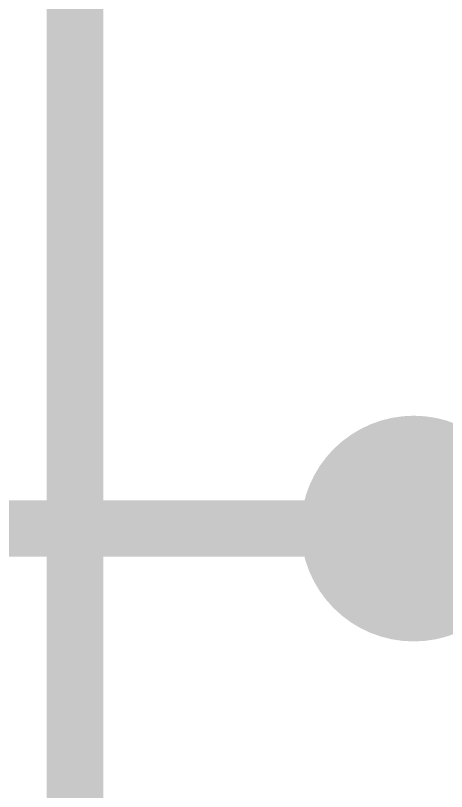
# Model space of a CAD drawing. Extents: x -10.1 to 20.4, y -11.4 to 45.8.
# Drawn here: x 12.432 to 14.371, y 19.137 to 22.629 of the extents above; entities that cross this region are included whole.
import ezdxf

# ---------------------------------------------------------------- set-up
doc = ezdxf.new("R2010")
doc.units = 0
for name, color, linetype in [('1', 12, 'CONTINUOUS'), ('16', 132, 'CONTINUOUS'), ('18', 110, 'CONTINUOUS')]:
    doc.layers.add(name, color=color, linetype=linetype)

# ---------------------------------------------------------------- blocks, each defined once
blk = doc.blocks.new('ROUNDV')
at = {"const_width": 0.5}
blk.add_lwpolyline([(0, -0.25, 1), (0, 0.25, 1), (0, -0.25)], format="xyb", dxfattribs=at)

msp = doc.modelspace()

# ---------------------------------------------------------------- linework, layer by layer
at = {"layer": '1', "const_width": 0.254}
for points in [[(12.7, 10.81), (12.7, 26.93)], [(16.51, 20.32), (14.224, 20.32)]]:
    msp.add_lwpolyline(points, dxfattribs=at)
at = {"layer": '1', "const_width": 0.127}
msp.add_lwpolyline([(14.224, 20.3835, 1), (14.224, 20.2565)], format="xyb", dxfattribs=at)
at = {"layer": '16', "const_width": 0.254}
msp.add_lwpolyline([(14.224, 20.32), (9.398, 20.32)], dxfattribs=at)
at = {"layer": '16', "const_width": 0.127}
msp.add_lwpolyline([(14.224, 20.2565, 1), (14.224, 20.3835)], format="xyb", dxfattribs=at)

# ---------------------------------------------------------------- block references
at = {"layer": '18', "xscale": 1.016, "yscale": 1.016}
msp.add_blockref('ROUNDV', (14.224, 20.32), dxfattribs=at)
msp.add_blockref('ROUNDV', (14.224, 20.32), dxfattribs=at)

doc.saveas('drawing.dxf')
